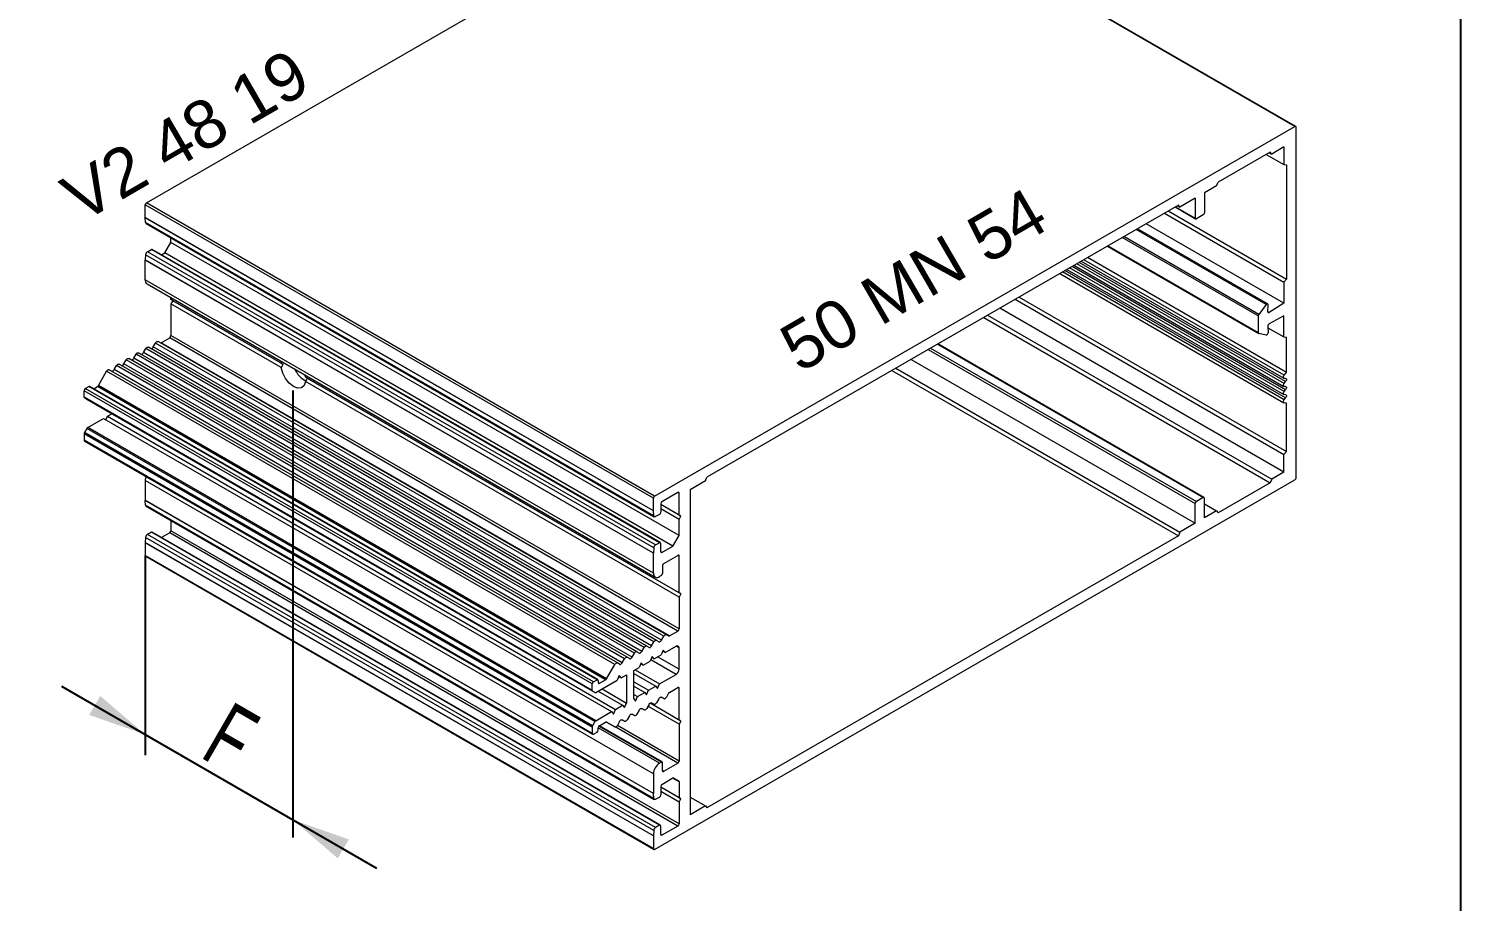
# Model space of a CAD drawing. Header units: millimetres. Extents: x 226 to 1066, y 456 to 1447.
# Drawn here: x 571.3 to 645.7, y 1259.9 to 1305.2 of the extents above; entities that cross this region are included whole.
import ezdxf

# ---------------------------------------------------------------- set-up
doc = ezdxf.new("R2010")
doc.units = ezdxf.units.MM
doc.layers.add('ANTET', color=140, linetype='Continuous')
doc.layers.add('nokta', color=140, linetype='Continuous')
doc.styles.add('SLDTEXTSTYLE0', font='TXT', dxfattribs={"width": 0.663, "bigfont": 'bigfont'})
doc.styles.get("Standard").update_dxf_attribs({"font": 'arial.ttf'})

# ---------------------------------------------------------------- blocks, each defined once
blk = doc.blocks.new('MN50.S.1')
at = {"color": 252}
blk.add_lwpolyline([(9907.25, 888.558), (9907.25, 1185.558), (10117.25, 1185.558), (10117.25, 888.558)], close=True, dxfattribs=at)
blk = doc.blocks.new('M.T.TİP-4D')
at = {"color": 7, "linetype": 'Continuous', "lineweight": 15}
for p, q in [((1062.008, 1296.185), (1095.292, 1315.399)), ((1121.702, 1300.153), (1095.292, 1315.399)), ((1121.747, 1300.157), (1095.337, 1315.404)), ((1088.419, 1280.939), (1121.702, 1300.153)), ((1121.766, 1281.891), (1121.766, 1300.116)), ((1120.419, 1298.824), (1117.703, 1297.256)), ((1120.206, 1298.701), (1121.129, 1298.169)), ((1120.366, 1298.793), (1120.493, 1298.72)), ((1120.493, 1298.72), (1120.419, 1298.824)), ((1121.129, 1299.087), (1120.493, 1298.72)), ((1121.129, 1299.087), (1121.129, 1298.169)), ((1121.129, 1298.169), (1121.257, 1298.157)), ((1121.257, 1298.157), (1121.257, 1292.222)), ((1117.629, 1297.067), (1116.993, 1296.699)), ((1117.629, 1297.067), (1117.703, 1297.256)), ((1116.516, 1296.424), (1115.72, 1295.964)), ((1116.516, 1296.424), (1116.516, 1295.395)), ((1116.993, 1296.699), (1116.993, 1295.67)), ((1088.355, 1280.828), (1061.945, 1296.075)), ((1061.945, 1295.413), (1061.945, 1296.075)), ((1088.419, 1280.939), (1062.008, 1296.185)), ((1115.647, 1296.069), (1091.133, 1281.918)), ((1114.919, 1295.649), (1121.129, 1292.063)), ((1115.119, 1295.765), (1121.257, 1292.222)), ((1115.471, 1295.968), (1116.534, 1295.354)), ((1115.593, 1296.038), (1115.72, 1295.964)), ((1115.72, 1295.964), (1115.647, 1296.069)), ((1088.355, 1280.167), (1061.945, 1295.413)), ((1088.355, 1280.161), (1061.945, 1295.407)), ((1061.965, 1295.158), (1061.945, 1295.407)), ((1088.375, 1279.912), (1061.965, 1295.158)), ((1061.992, 1295.106), (1088.403, 1279.859)), ((1120.283, 1290.935), (1113.518, 1294.84)), ((1121.129, 1290.961), (1113.964, 1295.098)), ((1116.929, 1295.56), (1116.579, 1295.358)), ((1062.963, 1293.576), (1063.281, 1294.127)), ((1063.281, 1294.127), (1063.281, 1294.362)), ((1089.691, 1278.881), (1063.281, 1294.127)), ((1061.965, 1293.487), (1061.945, 1293.215)), ((1088.375, 1278.241), (1061.965, 1293.487)), ((1062.06, 1293.643), (1062.263, 1293.76)), ((1088.47, 1278.396), (1062.06, 1293.643)), ((1088.673, 1278.513), (1062.263, 1293.76)), ((1088.718, 1278.518), (1062.308, 1293.764)), ((1062.798, 1293.481), (1062.963, 1293.576)), ((1089.373, 1278.33), (1062.963, 1293.576)), ((1111.941, 1293.93), (1119.812, 1289.386)), ((1088.355, 1277.969), (1061.945, 1293.215)), ((1088.355, 1277.962), (1061.945, 1293.209)), ((1061.945, 1292.18), (1061.945, 1293.209)), ((1109.848, 1292.722), (1121.121, 1286.214)), ((1110.215, 1292.934), (1121.121, 1286.638)), ((1110.583, 1293.146), (1121.121, 1287.062)), ((1121.257, 1287.365), (1110.913, 1293.336)), ((1088.355, 1276.934), (1061.945, 1292.18)), ((1062.038, 1291.974), (1088.448, 1276.727)), ((1109.48, 1292.509), (1121.121, 1285.789)), ((1121.129, 1292.063), (1121.257, 1292.222)), ((1121.129, 1292.063), (1121.129, 1290.961)), ((1063.281, 1291.151), (1063.281, 1291.256)), ((1069.016, 1287.84), (1063.281, 1291.151)), ((1063.376, 1291.096), (1063.281, 1291.151)), ((1107.158, 1291.169), (1121.129, 1283.103)), ((1107.359, 1291.285), (1121.257, 1283.262)), ((1063.376, 1291.096), (1063.281, 1290.93)), ((1063.281, 1290.93), (1063.281, 1289.277)), ((1069.016, 1287.62), (1063.281, 1290.93)), ((1069.104, 1287.789), (1063.376, 1291.096)), ((1121.129, 1282.185), (1106.363, 1290.71)), ((1120.203, 1290.897), (1119.821, 1290.379)), ((1120.291, 1290.522), (1120.302, 1290.891)), ((1121.129, 1290.961), (1120.357, 1290.484)), ((1105.525, 1290.226), (1120.419, 1281.628)), ((1105.726, 1290.342), (1120.493, 1281.817)), ((1119.793, 1290.302), (1119.793, 1289.427)), ((1120.291, 1289.782), (1120.302, 1289.426)), ((1120.294, 1289.691), (1121.129, 1289.209)), ((1121.129, 1290.311), (1120.357, 1289.896)), ((1121.129, 1289.209), (1121.129, 1290.311)), ((1062.364, 1288.688), (1062.484, 1288.895)), ((1088.894, 1273.648), (1062.484, 1288.895)), ((1089.029, 1273.726), (1062.619, 1288.973)), ((1062.776, 1288.912), (1063.217, 1289.167)), ((1089.187, 1273.666), (1062.776, 1288.912)), ((1089.628, 1273.92), (1063.217, 1289.167)), ((1089.691, 1274.031), (1063.281, 1289.277)), ((1120.203, 1289.305), (1119.821, 1289.382)), ((1121.129, 1289.209), (1121.257, 1289.197)), ((1121.257, 1287.365), (1121.257, 1289.197)), ((1061.346, 1288.1), (1061.466, 1288.307)), ((1087.876, 1273.061), (1061.466, 1288.307)), ((1088.011, 1273.138), (1061.601, 1288.385)), ((1061.855, 1288.394), (1061.975, 1288.601)), ((1088.266, 1273.147), (1061.855, 1288.394)), ((1088.385, 1273.354), (1061.975, 1288.601)), ((1088.52, 1273.432), (1062.11, 1288.679)), ((1088.775, 1273.441), (1062.364, 1288.688)), ((1116.974, 1280.867), (1103.143, 1288.851)), ((1059.508, 1286.679), (1059.938, 1287.425)), ((1086.349, 1272.179), (1059.938, 1287.425)), ((1086.484, 1272.257), (1060.073, 1287.503)), ((1060.328, 1287.512), (1060.447, 1287.719)), ((1086.738, 1272.266), (1060.328, 1287.512)), ((1086.858, 1272.473), (1060.447, 1287.719)), ((1086.993, 1272.551), (1060.582, 1287.797)), ((1060.837, 1287.806), (1060.957, 1288.013)), ((1087.247, 1272.56), (1060.837, 1287.806)), ((1087.367, 1272.767), (1060.957, 1288.013)), ((1087.502, 1272.845), (1061.092, 1288.091)), ((1087.757, 1272.853), (1061.346, 1288.1)), ((1069.037, 1287.934), (1069.016, 1287.84)), ((1100.752, 1287.471), (1115.647, 1278.873)), ((1100.953, 1287.587), (1115.72, 1279.062)), ((1101.749, 1288.046), (1116.516, 1279.521)), ((1085.918, 1271.433), (1059.508, 1286.679)), ((1070.274, 1287.114), (1070.253, 1287.231)), ((1089.691, 1275.905), (1070.274, 1287.114)), ((1089.691, 1275.684), (1070.274, 1286.893)), ((1089.787, 1275.849), (1070.377, 1287.055)), ((1121.137, 1287.216), (1121.257, 1287.365)), ((1121.217, 1287.05), (1121.137, 1287.057)), ((1121.137, 1286.792), (1121.217, 1286.891)), ((1085.173, 1271.165), (1058.763, 1286.411)), ((1058.763, 1286.081), (1058.763, 1286.411)), ((1085.173, 1270.834), (1058.763, 1286.081)), ((1085.192, 1270.793), (1058.781, 1286.039)), ((1058.908, 1285.966), (1058.781, 1286.039)), ((1058.826, 1286.522), (1059.017, 1286.632)), ((1085.237, 1271.275), (1058.826, 1286.522)), ((1085.319, 1270.72), (1058.908, 1285.966)), ((1085.428, 1271.385), (1059.017, 1286.632)), ((1085.473, 1271.39), (1059.062, 1286.636)), ((1059.266, 1286.518), (1059.463, 1286.632)), ((1085.873, 1271.385), (1059.463, 1286.632)), ((1121.217, 1286.626), (1121.137, 1286.633)), ((1121.137, 1286.368), (1121.217, 1286.467)), ((1121.217, 1286.202), (1121.137, 1286.209)), ((1121.137, 1285.943), (1121.217, 1286.042)), ((1059.978, 1285.092), (1060.2, 1285.22)), ((1121.257, 1285.774), (1121.137, 1285.784)), ((1121.257, 1283.262), (1121.257, 1285.774)), ((1058.908, 1284.453), (1058.781, 1284.233)), ((1085.319, 1269.207), (1058.908, 1284.453)), ((1058.953, 1284.501), (1059.775, 1284.975)), ((1085.364, 1269.254), (1058.953, 1284.501)), ((1059.775, 1284.975), (1086.185, 1269.728)), ((1059.899, 1284.903), (1059.978, 1285.092)), ((1059.978, 1285.092), (1086.388, 1269.845)), ((1085.173, 1268.924), (1058.763, 1284.17)), ((1058.763, 1284.17), (1058.763, 1283.839)), ((1085.173, 1268.593), (1058.763, 1283.839)), ((1085.192, 1268.986), (1058.781, 1284.233)), ((1058.781, 1283.798), (1085.192, 1268.552)), ((1121.129, 1283.103), (1121.257, 1283.262)), ((1121.129, 1282.185), (1121.129, 1283.103)), ((1121.129, 1282.185), (1120.493, 1281.817)), ((1088.355, 1266.498), (1061.945, 1281.745)), ((1061.945, 1281.745), (1061.945, 1280.716)), ((1088.419, 1262.566), (1121.702, 1281.781)), ((1091.06, 1281.728), (1090.264, 1281.269)), ((1091.06, 1281.728), (1091.133, 1281.918)), ((1120.419, 1281.628), (1117.703, 1280.06)), ((1120.493, 1281.817), (1120.419, 1281.628)), ((1088.355, 1265.469), (1061.945, 1280.716)), ((1088.355, 1265.463), (1061.945, 1280.709)), ((1061.965, 1280.46), (1061.945, 1280.709)), ((1088.355, 1280.167), (1088.355, 1280.828)), ((1089.628, 1281.122), (1088.8, 1280.645)), ((1089.691, 1279.946), (1089.691, 1281.085)), ((1090.264, 1281.269), (1090.264, 1264.367)), ((1116.929, 1280.862), (1116.579, 1280.66)), ((1116.993, 1279.797), (1116.993, 1280.826)), ((1088.375, 1265.214), (1061.965, 1280.46)), ((1061.992, 1280.408), (1088.403, 1265.162)), ((1088.375, 1279.912), (1088.355, 1280.161)), ((1088.673, 1279.983), (1088.47, 1279.866)), ((1088.737, 1280.534), (1088.737, 1280.093)), ((1089.691, 1279.946), (1088.737, 1280.497)), ((1089.787, 1279.891), (1088.737, 1280.497)), ((1089.691, 1279.726), (1088.737, 1280.277)), ((1089.691, 1279.946), (1089.787, 1279.891)), ((1116.516, 1279.521), (1116.516, 1280.55)), ((1116.993, 1280.532), (1117.629, 1280.164)), ((1117.629, 1280.164), (1116.993, 1279.797)), ((1117.629, 1280.164), (1117.703, 1280.06)), ((1063.281, 1279.664), (1063.281, 1279.136)), ((1089.691, 1279.726), (1089.787, 1279.891)), ((1089.691, 1278.881), (1089.691, 1279.726)), ((1116.516, 1279.521), (1115.72, 1279.062)), ((1061.965, 1278.789), (1061.945, 1278.518)), ((1088.355, 1263.271), (1061.945, 1278.518)), ((1088.355, 1263.265), (1061.945, 1278.511)), ((1061.945, 1278.511), (1061.945, 1277.85)), ((1088.375, 1263.543), (1061.965, 1278.789)), ((1062.263, 1279.062), (1062.06, 1278.945)), ((1088.47, 1263.698), (1062.06, 1278.945)), ((1088.673, 1263.816), (1062.263, 1279.062)), ((1088.718, 1263.82), (1062.308, 1279.067)), ((1063.217, 1279.025), (1062.798, 1278.783)), ((1089.628, 1263.779), (1063.217, 1279.025)), ((1089.691, 1263.889), (1063.281, 1279.136)), ((1088.47, 1278.396), (1088.673, 1278.513)), ((1088.737, 1278.036), (1088.737, 1278.477)), ((1089.373, 1278.33), (1089.691, 1278.881)), ((1115.647, 1278.873), (1091.133, 1264.721)), ((1115.72, 1279.062), (1115.647, 1278.873)), ((1088.355, 1262.603), (1061.945, 1277.85)), ((1061.963, 1277.808), (1088.374, 1262.562)), ((1088.375, 1278.241), (1088.355, 1277.969)), ((1088.355, 1276.934), (1088.355, 1277.962)), ((1088.8, 1277.999), (1089.373, 1278.33)), ((1088.896, 1277.429), (1089.628, 1277.852)), ((1089.691, 1275.905), (1089.691, 1277.815)), ((1088.832, 1277.319), (1088.832, 1276.915)), ((1088.769, 1276.805), (1088.673, 1276.75)), ((1089.787, 1275.849), (1089.691, 1275.905)), ((1089.787, 1275.849), (1089.691, 1275.684)), ((1089.691, 1275.684), (1089.691, 1274.031)), ((1088.266, 1273.147), (1088.385, 1273.354)), ((1088.64, 1273.363), (1088.52, 1273.432)), ((1088.775, 1273.441), (1088.894, 1273.648)), ((1089.142, 1273.661), (1089.029, 1273.726)), ((1089.187, 1273.666), (1089.628, 1273.92)), ((1087.112, 1272.482), (1086.993, 1272.551)), ((1087.247, 1272.56), (1087.367, 1272.767)), ((1087.622, 1272.776), (1087.502, 1272.845)), ((1087.757, 1272.853), (1087.876, 1273.061)), ((1088.131, 1273.069), (1088.011, 1273.138)), ((1088.291, 1272.598), (1088.19, 1272.355)), ((1088.269, 1272.544), (1088.393, 1272.472)), ((1088.393, 1272.472), (1088.291, 1272.598)), ((1088.393, 1272.472), (1088.763, 1272.686)), ((1088.864, 1272.928), (1088.763, 1272.686)), ((1088.842, 1272.875), (1088.965, 1272.803)), ((1088.965, 1272.803), (1088.864, 1272.928)), ((1088.965, 1272.803), (1089.532, 1273.13)), ((1089.691, 1271.936), (1089.691, 1273.038)), ((1085.918, 1271.433), (1086.349, 1272.179)), ((1086.603, 1272.188), (1086.484, 1272.257)), ((1086.738, 1272.266), (1086.858, 1272.473)), ((1087.331, 1271.859), (1087.617, 1272.025)), ((1087.331, 1270.39), (1087.331, 1271.859)), ((1087.406, 1271.903), (1088.679, 1271.168)), ((1087.719, 1272.267), (1087.617, 1272.025)), ((1087.696, 1272.213), (1087.82, 1272.142)), ((1087.82, 1272.142), (1087.719, 1272.267)), ((1087.82, 1272.142), (1088.19, 1272.355)), ((1085.173, 1270.834), (1085.173, 1271.165)), ((1085.237, 1271.275), (1085.428, 1271.385)), ((1085.364, 1270.724), (1086.472, 1271.364)), ((1085.491, 1271.349), (1085.491, 1271.238)), ((1085.555, 1271.202), (1085.873, 1271.385)), ((1086.573, 1271.606), (1086.472, 1271.364)), ((1086.551, 1271.552), (1086.674, 1271.481)), ((1086.674, 1271.481), (1086.573, 1271.606)), ((1086.674, 1271.481), (1086.961, 1271.646)), ((1086.961, 1271.646), (1086.961, 1270.176)), ((1087.331, 1271.712), (1088.476, 1271.051)), ((1087.331, 1271.285), (1088.106, 1270.837)), ((1087.331, 1271.051), (1087.904, 1270.72)), ((1088.106, 1270.837), (1088.476, 1271.051)), ((1088.476, 1271.051), (1088.578, 1270.926)), ((1088.578, 1270.926), (1088.679, 1271.168)), ((1088.679, 1271.168), (1089.532, 1271.661)), ((1085.319, 1270.72), (1085.192, 1270.793)), ((1085.485, 1270.794), (1086.758, 1270.059)), ((1085.688, 1270.911), (1086.961, 1270.176)), ((1087.331, 1270.624), (1087.534, 1270.507)), ((1087.331, 1270.39), (1087.432, 1270.264)), ((1087.432, 1270.264), (1087.534, 1270.507)), ((1087.534, 1270.507), (1087.904, 1270.72)), ((1087.904, 1270.72), (1088.005, 1270.595)), ((1088.005, 1270.595), (1088.106, 1270.837)), ((1088.64, 1270.397), (1088.52, 1270.19)), ((1088.894, 1270.406), (1088.774, 1270.476)), ((1088.775, 1270.475), (1088.894, 1270.406)), ((1089.142, 1270.679), (1089.029, 1270.484)), ((1089.187, 1270.726), (1089.628, 1270.981)), ((1089.691, 1269.291), (1089.691, 1270.944)), ((1085.364, 1269.254), (1086.185, 1269.728)), ((1086.185, 1269.728), (1086.287, 1269.603)), ((1086.287, 1269.603), (1086.388, 1269.845)), ((1086.388, 1269.845), (1086.758, 1270.059)), ((1086.758, 1270.059), (1086.859, 1269.934)), ((1086.859, 1269.934), (1086.961, 1270.176)), ((1087.367, 1269.524), (1087.246, 1269.594)), ((1087.247, 1269.593), (1087.367, 1269.524)), ((1087.622, 1269.809), (1087.502, 1269.602)), ((1087.876, 1269.818), (1087.755, 1269.888)), ((1087.757, 1269.887), (1087.876, 1269.818)), ((1088.131, 1270.103), (1088.011, 1269.896)), ((1089.691, 1269.07), (1088.073, 1270.004)), ((1089.691, 1269.291), (1088.181, 1270.163)), ((1089.787, 1269.235), (1088.181, 1270.163)), ((1088.385, 1270.112), (1088.264, 1270.182)), ((1088.266, 1270.181), (1088.385, 1270.112)), ((1085.173, 1268.924), (1085.173, 1268.593)), ((1085.319, 1269.207), (1085.192, 1268.986)), ((1085.491, 1268.777), (1085.491, 1268.887)), ((1088.814, 1267.109), (1085.549, 1268.993)), ((1085.555, 1268.997), (1085.873, 1269.181)), ((1086.349, 1268.936), (1085.916, 1269.186)), ((1085.918, 1269.185), (1086.349, 1268.936)), ((1086.603, 1269.221), (1086.484, 1269.014)), ((1086.858, 1269.23), (1086.737, 1269.3)), ((1086.738, 1269.299), (1086.858, 1269.23)), ((1087.112, 1269.515), (1086.993, 1269.308)), ((1089.787, 1269.235), (1089.691, 1269.291)), ((1089.787, 1269.235), (1089.691, 1269.07)), ((1089.691, 1269.07), (1089.691, 1267.159)), ((1085.237, 1268.556), (1085.428, 1268.666)), ((1088.769, 1267.104), (1088.673, 1267.049)), ((1088.832, 1266.663), (1088.832, 1267.068)), ((1088.896, 1266.627), (1089.628, 1267.049)), ((1088.355, 1266.498), (1088.355, 1265.469)), ((1088.737, 1265.837), (1088.737, 1265.396)), ((1088.8, 1265.947), (1089.373, 1266.278)), ((1089.373, 1266.278), (1089.691, 1266.094)), ((1089.691, 1266.094), (1089.373, 1266.278)), ((1089.691, 1266.094), (1089.691, 1265.249)), ((1088.375, 1265.214), (1088.355, 1265.463)), ((1088.47, 1265.168), (1088.673, 1265.286)), ((1089.691, 1265.249), (1088.737, 1265.8)), ((1089.787, 1265.194), (1088.737, 1265.8)), ((1089.691, 1265.028), (1088.737, 1265.579)), ((1089.691, 1265.249), (1089.787, 1265.194)), ((1089.691, 1265.028), (1089.787, 1265.194)), ((1090.264, 1265.285), (1091.06, 1264.826)), ((1089.691, 1265.028), (1089.691, 1263.889)), ((1091.06, 1264.826), (1090.264, 1264.367)), ((1091.06, 1264.826), (1091.133, 1264.721)), ((1088.673, 1263.816), (1088.47, 1263.698)), ((1088.737, 1263.338), (1088.737, 1263.779)), ((1089.628, 1263.779), (1088.8, 1263.301)), ((1088.375, 1263.543), (1088.355, 1263.271)), ((1088.355, 1263.265), (1088.355, 1262.603))]:
    blk.add_line(p, q, dxfattribs=at)
at = {"color": 8, "linetype": 'Continuous', "lineweight": 15}
for p, q in [((1115.497, 1295.983), (1116.516, 1295.395)), ((1119.793, 1290.302), (1112.725, 1294.382)), ((1119.821, 1290.379), (1112.806, 1294.429)), ((1120.203, 1290.897), (1113.445, 1294.798)), ((1119.793, 1289.427), (1111.967, 1293.945)), ((1121.217, 1286.042), (1109.747, 1292.664)), ((1121.137, 1286.368), (1109.989, 1292.803)), ((1121.217, 1286.467), (1110.115, 1292.876)), ((1121.137, 1286.792), (1110.357, 1293.015)), ((1121.217, 1286.891), (1110.482, 1293.088)), ((1121.137, 1287.216), (1110.724, 1293.228)), ((1121.137, 1285.943), (1109.622, 1292.591)), ((1120.357, 1290.484), (1120.291, 1290.522)), ((1102.64, 1288.56), (1116.516, 1280.55)), ((1102.767, 1288.634), (1116.579, 1280.66)), ((1103.117, 1288.836), (1116.929, 1280.862)), ((1089.691, 1281.085), (1089.628, 1281.122)), ((1088.8, 1277.999), (1088.737, 1278.036)), ((1089.691, 1277.815), (1089.628, 1277.852)), ((1089.691, 1271.936), (1088.578, 1272.579)), ((1089.691, 1273.038), (1089.532, 1273.13)), ((1089.532, 1271.661), (1088.217, 1272.42)), ((1085.555, 1271.202), (1085.491, 1271.238)), ((1089.691, 1270.944), (1089.628, 1270.981)), ((1088.673, 1267.049), (1085.491, 1268.886)), ((1088.769, 1267.104), (1085.528, 1268.975)), ((1089.628, 1267.049), (1086.369, 1268.93)), ((1089.691, 1267.159), (1086.482, 1269.012)), ((1088.896, 1266.627), (1088.832, 1266.663)), ((1088.8, 1263.301), (1088.737, 1263.338))]:
    blk.add_line(p, q, dxfattribs=at)
at = {"color": 1}
for p, q in [((1069.613, 1286.43), (1069.613, 1263.188)), ((1061.945, 1277.85), (1061.945, 1267.468)), ((1057.586, 1271.05), (1073.972, 1261.59))]:
    blk.add_line(p, q, dxfattribs=at)
at = {"color": 7, "linetype": 'Continuous', "lineweight": 15, "flags": 128}
for points in [[(1120.302, 1290.891), (1120.3, 1290.91), (1120.294, 1290.925), (1120.283, 1290.935), (1120.269, 1290.939), (1120.253, 1290.937), (1120.236, 1290.928), (1120.218, 1290.915), (1120.203, 1290.897)], [(1062.484, 1288.895), (1062.498, 1288.917), (1062.515, 1288.937), (1062.533, 1288.953), (1062.551, 1288.966), (1062.57, 1288.975), (1062.588, 1288.979), (1062.604, 1288.978), (1062.619, 1288.973)], [(1061.466, 1288.307), (1061.48, 1288.329), (1061.497, 1288.349), (1061.515, 1288.365), (1061.533, 1288.378), (1061.552, 1288.387), (1061.57, 1288.391), (1061.586, 1288.39), (1061.601, 1288.385)], [(1061.72, 1288.316), (1061.735, 1288.311), (1061.751, 1288.31), (1061.769, 1288.314), (1061.788, 1288.323), (1061.806, 1288.335), (1061.824, 1288.352), (1061.841, 1288.372), (1061.855, 1288.394)], [(1061.975, 1288.601), (1061.989, 1288.623), (1062.006, 1288.643), (1062.024, 1288.659), (1062.042, 1288.672), (1062.061, 1288.681), (1062.079, 1288.685), (1062.095, 1288.684), (1062.11, 1288.679)], [(1062.229, 1288.61), (1062.244, 1288.604), (1062.26, 1288.604), (1062.278, 1288.608), (1062.297, 1288.616), (1062.315, 1288.629), (1062.333, 1288.646), (1062.35, 1288.666), (1062.364, 1288.688)], [(1059.938, 1287.425), (1059.953, 1287.447), (1059.969, 1287.467), (1059.987, 1287.484), (1060.006, 1287.497), (1060.024, 1287.505), (1060.042, 1287.509), (1060.059, 1287.509), (1060.073, 1287.503)], [(1060.193, 1287.434), (1060.207, 1287.429), (1060.224, 1287.428), (1060.242, 1287.432), (1060.26, 1287.441), (1060.279, 1287.454), (1060.297, 1287.47), (1060.313, 1287.49), (1060.328, 1287.512)], [(1060.447, 1287.719), (1060.462, 1287.741), (1060.478, 1287.761), (1060.496, 1287.778), (1060.515, 1287.79), (1060.534, 1287.799), (1060.551, 1287.803), (1060.568, 1287.802), (1060.582, 1287.797)], [(1060.702, 1287.728), (1060.716, 1287.723), (1060.733, 1287.722), (1060.751, 1287.726), (1060.769, 1287.735), (1060.788, 1287.748), (1060.806, 1287.764), (1060.823, 1287.784), (1060.837, 1287.806)], [(1060.957, 1288.013), (1060.971, 1288.035), (1060.987, 1288.055), (1061.005, 1288.071), (1061.024, 1288.084), (1061.043, 1288.093), (1061.061, 1288.097), (1061.077, 1288.096), (1061.092, 1288.091)], [(1061.211, 1288.022), (1061.226, 1288.017), (1061.242, 1288.016), (1061.26, 1288.02), (1061.279, 1288.029), (1061.297, 1288.042), (1061.315, 1288.058), (1061.332, 1288.078), (1061.346, 1288.1)], [(1070.274, 1286.893), (1070.202, 1286.69), (1070.06, 1286.57), (1069.866, 1286.55), (1069.645, 1286.632), (1069.424, 1286.806), (1069.23, 1287.049), (1069.088, 1287.332), (1069.016, 1287.62)], [(1121.137, 1287.057), (1121.121, 1287.062), (1121.108, 1287.074), (1121.1, 1287.092), (1121.098, 1287.114), (1121.1, 1287.139), (1121.108, 1287.166), (1121.121, 1287.192), (1121.137, 1287.216)], [(1121.137, 1286.633), (1121.121, 1286.638), (1121.108, 1286.65), (1121.1, 1286.667), (1121.098, 1286.69), (1121.1, 1286.715), (1121.108, 1286.742), (1121.121, 1286.768), (1121.137, 1286.792)], [(1121.217, 1287.05), (1121.233, 1287.045), (1121.246, 1287.033), (1121.254, 1287.016), (1121.257, 1286.993), (1121.254, 1286.968), (1121.246, 1286.941), (1121.233, 1286.915), (1121.217, 1286.891)], [(1121.137, 1286.209), (1121.121, 1286.214), (1121.108, 1286.225), (1121.1, 1286.243), (1121.098, 1286.265), (1121.1, 1286.291), (1121.108, 1286.317), (1121.121, 1286.344), (1121.137, 1286.368)], [(1121.137, 1285.784), (1121.121, 1285.789), (1121.108, 1285.801), (1121.1, 1285.819), (1121.098, 1285.841), (1121.1, 1285.866), (1121.108, 1285.893), (1121.121, 1285.919), (1121.137, 1285.943)], [(1121.217, 1286.626), (1121.233, 1286.621), (1121.246, 1286.609), (1121.254, 1286.591), (1121.257, 1286.569), (1121.254, 1286.544), (1121.246, 1286.517), (1121.233, 1286.491), (1121.217, 1286.467)], [(1121.217, 1286.202), (1121.233, 1286.196), (1121.246, 1286.185), (1121.254, 1286.167), (1121.257, 1286.145), (1121.254, 1286.12), (1121.246, 1286.093), (1121.233, 1286.067), (1121.217, 1286.042)], [(1088.47, 1279.866), (1088.452, 1279.858), (1088.435, 1279.854), (1088.42, 1279.854), (1088.406, 1279.858), (1088.394, 1279.866), (1088.384, 1279.878), (1088.378, 1279.893), (1088.375, 1279.912)], [(1088.385, 1273.354), (1088.4, 1273.377), (1088.416, 1273.396), (1088.434, 1273.413), (1088.453, 1273.426), (1088.471, 1273.434), (1088.489, 1273.438), (1088.506, 1273.438), (1088.52, 1273.432)], [(1088.64, 1273.363), (1088.654, 1273.358), (1088.671, 1273.357), (1088.689, 1273.361), (1088.707, 1273.37), (1088.726, 1273.383), (1088.744, 1273.4), (1088.76, 1273.419), (1088.775, 1273.441)], [(1088.894, 1273.648), (1088.909, 1273.67), (1088.925, 1273.69), (1088.943, 1273.707), (1088.962, 1273.72), (1088.98, 1273.728), (1088.998, 1273.732), (1089.015, 1273.732), (1089.029, 1273.726)], [(1086.858, 1272.473), (1086.872, 1272.495), (1086.889, 1272.515), (1086.907, 1272.531), (1086.925, 1272.544), (1086.944, 1272.553), (1086.962, 1272.557), (1086.978, 1272.556), (1086.993, 1272.551)], [(1087.112, 1272.482), (1087.127, 1272.476), (1087.143, 1272.476), (1087.161, 1272.48), (1087.18, 1272.488), (1087.199, 1272.501), (1087.216, 1272.518), (1087.233, 1272.538), (1087.247, 1272.56)], [(1087.367, 1272.767), (1087.381, 1272.789), (1087.398, 1272.808), (1087.416, 1272.825), (1087.434, 1272.838), (1087.453, 1272.847), (1087.471, 1272.851), (1087.488, 1272.85), (1087.502, 1272.845)], [(1087.622, 1272.776), (1087.636, 1272.77), (1087.652, 1272.77), (1087.67, 1272.774), (1087.689, 1272.782), (1087.708, 1272.795), (1087.726, 1272.812), (1087.742, 1272.831), (1087.757, 1272.853)], [(1087.876, 1273.061), (1087.891, 1273.083), (1087.907, 1273.102), (1087.925, 1273.119), (1087.944, 1273.132), (1087.962, 1273.14), (1087.98, 1273.145), (1087.997, 1273.144), (1088.011, 1273.138)], [(1088.131, 1273.069), (1088.145, 1273.064), (1088.162, 1273.063), (1088.18, 1273.067), (1088.198, 1273.076), (1088.217, 1273.089), (1088.235, 1273.106), (1088.251, 1273.125), (1088.266, 1273.147)], [(1086.349, 1272.179), (1086.363, 1272.201), (1086.38, 1272.221), (1086.398, 1272.237), (1086.416, 1272.25), (1086.435, 1272.259), (1086.453, 1272.263), (1086.469, 1272.262), (1086.484, 1272.257)], [(1086.603, 1272.188), (1086.618, 1272.182), (1086.634, 1272.182), (1086.652, 1272.186), (1086.671, 1272.194), (1086.689, 1272.207), (1086.707, 1272.224), (1086.724, 1272.244), (1086.738, 1272.266)], [(1088.64, 1270.397), (1088.654, 1270.419), (1088.671, 1270.439), (1088.689, 1270.455), (1088.707, 1270.468), (1088.726, 1270.477), (1088.744, 1270.481), (1088.76, 1270.48), (1088.775, 1270.475)], [(1088.894, 1270.406), (1088.909, 1270.401), (1088.925, 1270.4), (1088.943, 1270.404), (1088.962, 1270.413), (1088.98, 1270.425), (1088.998, 1270.442), (1089.015, 1270.462), (1089.029, 1270.484)], [(1087.112, 1269.515), (1087.127, 1269.537), (1087.143, 1269.557), (1087.161, 1269.574), (1087.18, 1269.587), (1087.199, 1269.595), (1087.216, 1269.599), (1087.233, 1269.599), (1087.247, 1269.593)], [(1087.367, 1269.524), (1087.381, 1269.519), (1087.398, 1269.518), (1087.416, 1269.522), (1087.434, 1269.531), (1087.453, 1269.544), (1087.471, 1269.56), (1087.488, 1269.58), (1087.502, 1269.602)], [(1087.622, 1269.809), (1087.636, 1269.831), (1087.652, 1269.851), (1087.67, 1269.868), (1087.689, 1269.88), (1087.708, 1269.889), (1087.726, 1269.893), (1087.742, 1269.893), (1087.757, 1269.887)], [(1087.876, 1269.818), (1087.891, 1269.813), (1087.907, 1269.812), (1087.925, 1269.816), (1087.944, 1269.825), (1087.962, 1269.838), (1087.98, 1269.854), (1087.997, 1269.874), (1088.011, 1269.896)], [(1088.131, 1270.103), (1088.145, 1270.125), (1088.162, 1270.145), (1088.18, 1270.162), (1088.198, 1270.174), (1088.217, 1270.183), (1088.235, 1270.187), (1088.251, 1270.186), (1088.266, 1270.181)], [(1088.385, 1270.112), (1088.4, 1270.107), (1088.416, 1270.106), (1088.434, 1270.11), (1088.453, 1270.119), (1088.471, 1270.132), (1088.489, 1270.148), (1088.506, 1270.168), (1088.52, 1270.19)], [(1086.349, 1268.936), (1086.363, 1268.931), (1086.38, 1268.93), (1086.398, 1268.934), (1086.416, 1268.943), (1086.435, 1268.956), (1086.453, 1268.973), (1086.469, 1268.992), (1086.484, 1269.014)], [(1086.603, 1269.221), (1086.618, 1269.243), (1086.634, 1269.263), (1086.652, 1269.28), (1086.671, 1269.293), (1086.689, 1269.301), (1086.707, 1269.305), (1086.724, 1269.305), (1086.738, 1269.299)], [(1086.858, 1269.23), (1086.872, 1269.225), (1086.889, 1269.224), (1086.907, 1269.228), (1086.925, 1269.237), (1086.944, 1269.25), (1086.962, 1269.266), (1086.978, 1269.286), (1086.993, 1269.308)], [(1088.47, 1265.168), (1088.452, 1265.16), (1088.435, 1265.156), (1088.42, 1265.156), (1088.406, 1265.16), (1088.394, 1265.168), (1088.384, 1265.18), (1088.378, 1265.196), (1088.375, 1265.214)]]:
    blk.add_lwpolyline(points, dxfattribs=at)
at = {"color": 7, "linetype": 'Continuous', "lineweight": 15}
for centre, radius, start, end in [((1121.727, 1300.122), 0.0393, 350.78596, 129.20329), ((1062.083, 1296.069), 0.138, 122.60548, 177.39452), ((1116.855, 1295.677), 0.138, 302.60548, 357.39452), ((1062.024, 1295.413), 0.0794, 179.94965, 184.47747), ((1062.027, 1295.158), 0.0628, 179.64951, 235.89625), ((1116.554, 1295.389), 0.0393, 170.78596, 309.20329), ((1062.173, 1293.466), 0.21, 122.80086, 174.311), ((1062.289, 1293.723), 0.0453, 65.69288, 125.61758), ((1062.035, 1293.209), 0.0904, 175.80602, 179.95582), ((1062.165, 1292.156), 0.222, 173.70115, 234.98667), ((1119.929, 1290.296), 0.136, 142.5075, 177.51399), ((1120.33, 1290.514), 0.04, 168.31177, 311.67748), ((1120.428, 1289.779), 0.137, 121.2458, 178.7542), ((1062.75, 1288.949), 0.0457, 247.38026, 305.46899), ((1063.143, 1289.283), 0.138, 302.60548, 357.39452), ((1119.833, 1289.421), 0.0407, 171.63351, 252.55455), ((1120.187, 1289.419), 0.115, 277.90099, 3.29732), ((1070.872, 1288.05), 1.265, 203.5736, 242.8864), ((1059.394, 1286.742), 0.13, 301.95467, 331.14439), ((1058.808, 1286.076), 0.0453, 174.37962, 234.30196), ((1058.901, 1286.405), 0.138, 122.60548, 177.39452), ((1059.043, 1286.595), 0.0453, 65.69288, 125.61758), ((1059.022, 1284.39), 0.13, 121.95467, 151.14439), ((1058.805, 1283.834), 0.0432, 172.74417, 235.94365), ((1058.892, 1284.166), 0.13, 148.85627, 178.0435), ((1062.535, 1281.732), 0.59, 158.52114, 178.7922), ((1121.628, 1281.897), 0.138, 302.60548, 357.39452), ((1062.024, 1280.716), 0.0794, 179.94965, 184.47747), ((1088.493, 1280.822), 0.138, 122.60548, 177.39452), ((1089.653, 1281.092), 0.0393, 350.78596, 129.20329), ((1116.954, 1280.832), 0.0393, 350.78596, 129.20329), ((1062.027, 1280.46), 0.0628, 179.64951, 235.89625), ((1088.434, 1280.167), 0.0794, 179.94965, 184.47747), ((1088.599, 1280.1), 0.138, 302.60548, 357.39452), ((1088.875, 1280.528), 0.138, 122.60548, 177.39452), ((1116.654, 1280.544), 0.138, 122.60548, 177.39452), ((1062.035, 1278.511), 0.0904, 175.80602, 179.95582), ((1062.173, 1278.769), 0.21, 122.80086, 174.311), ((1062.289, 1279.025), 0.0453, 65.69288, 125.61758), ((1063.143, 1279.142), 0.138, 302.60548, 357.39452), ((1088.698, 1278.483), 0.0393, 350.78596, 129.20329), ((1061.989, 1277.845), 0.0444, 173.70115, 234.98667), ((1088.445, 1277.962), 0.0904, 175.80602, 179.95582), ((1088.584, 1278.22), 0.21, 122.80086, 174.311), ((1088.776, 1278.03), 0.0393, 170.78596, 309.20329), ((1089.653, 1277.822), 0.0393, 350.78596, 129.20329), ((1088.97, 1277.313), 0.138, 122.60548, 177.39452), ((1088.549, 1276.902), 0.197, 170.78596, 309.20329), ((1088.694, 1276.921), 0.138, 302.60548, 357.39452), ((1089.553, 1274.037), 0.138, 302.60548, 357.39452), ((1089.16, 1273.703), 0.0453, 245.68605, 305.61817), ((1089.594, 1273.054), 0.0983, 350.78596, 129.20329), ((1089.346, 1271.952), 0.346, 302.60548, 357.39452), ((1085.311, 1271.159), 0.138, 122.60548, 177.39452), ((1085.452, 1271.355), 0.0393, 350.78596, 129.20329), ((1085.53, 1271.232), 0.0393, 170.78596, 309.20329), ((1085.804, 1271.496), 0.13, 301.95467, 331.14439), ((1085.218, 1270.83), 0.0453, 174.37962, 234.30196), ((1085.338, 1270.761), 0.0453, 245.68605, 305.61817), ((1089.256, 1270.616), 0.13, 121.95467, 151.14439), ((1089.653, 1270.95), 0.0393, 350.78596, 129.20329), ((1085.303, 1268.919), 0.13, 148.85627, 178.0435), ((1085.433, 1269.144), 0.13, 121.95467, 151.14439), ((1085.629, 1268.88), 0.138, 122.60548, 177.39452), ((1085.899, 1269.144), 0.0453, 65.68605, 125.61817), ((1085.212, 1268.587), 0.0393, 170.78596, 309.20329), ((1085.353, 1268.783), 0.138, 302.60548, 357.39452), ((1089.046, 1266.467), 0.692, 122.60548, 177.39452), ((1088.793, 1267.074), 0.0393, 350.78596, 129.20329), ((1088.871, 1266.657), 0.0393, 170.78596, 309.20329), ((1089.553, 1267.166), 0.138, 302.60548, 357.39452), ((1088.875, 1265.83), 0.138, 122.60548, 177.39452), ((1088.434, 1265.469), 0.0794, 179.94965, 184.47747), ((1088.599, 1265.402), 0.138, 302.60548, 357.39452), ((1088.584, 1263.522), 0.21, 122.80086, 174.311), ((1088.698, 1263.785), 0.0393, 350.78596, 129.20329), ((1089.553, 1263.895), 0.138, 302.60548, 357.39452), ((1088.445, 1263.265), 0.0904, 175.80602, 179.95582), ((1088.776, 1263.332), 0.0393, 170.78596, 309.20329), ((1088.394, 1262.597), 0.0393, 170.78596, 309.20329)]:
    blk.add_arc(centre, radius, start, end, dxfattribs=at)
for major_axis, ratio, start_param, end_param in [((0.9, -0.52), 0.00007, 3.776463, 3.927031), ((0.636, 1.102), 0.577335, 1.570837, 1.721405), ((0.9, -0.52), 0.00007, 0.785439, 0.936007), ((0.636, 1.102), 0.577335, 4.561861, 4.71243)]:
    blk.add_ellipse((1069.74, 1287.422), major_axis=major_axis, ratio=ratio, start_param=start_param, end_param=end_param, dxfattribs=at)
at = {"color": 1}
for points in [[(1061.945, 1268.534), (1059.604, 1270.545), (1059.032, 1269.555)], [(1069.613, 1264.107), (1071.954, 1262.095), (1072.526, 1263.085)]]:
    blk.add_solid(points, dxfattribs=at)
at = {"color": 1, "insert": (1066.408, 1270.317), "char_height": 3.375, "attachment_point": 1, "rotation": 330.00269, "style": 'SLDTEXTSTYLE0'}
blk.add_mtext('{\\fArial|b0|i0|c0|p34;F}', dxfattribs=at)

msp = doc.modelspace()

# ---------------------------------------------------------------- block references
msp.add_blockref('M.T.TİP-4D', (-484.572, 0))
at = {"layer": 'ANTET', "color": 0}
msp.add_blockref('MN50.S.1', (-9471.523, 261.489), dxfattribs=at)

# ---------------------------------------------------------------- texts
at = {"layer": 'nokta', "char_height": 2.5, "width": 25.30173, "attachment_point": 1, "rotation": 30.14341}
for s, insert in [('\\pxqc;V2 48 19', (567.889, 1294.423)), ('{\\pxqc;\\fArial|b0|i0|c162|p34;50 MN 54}', (605.727, 1286.917))]:
    msp.add_mtext(s, dxfattribs=dict(at, insert=insert))

doc.saveas('drawing.dxf')
